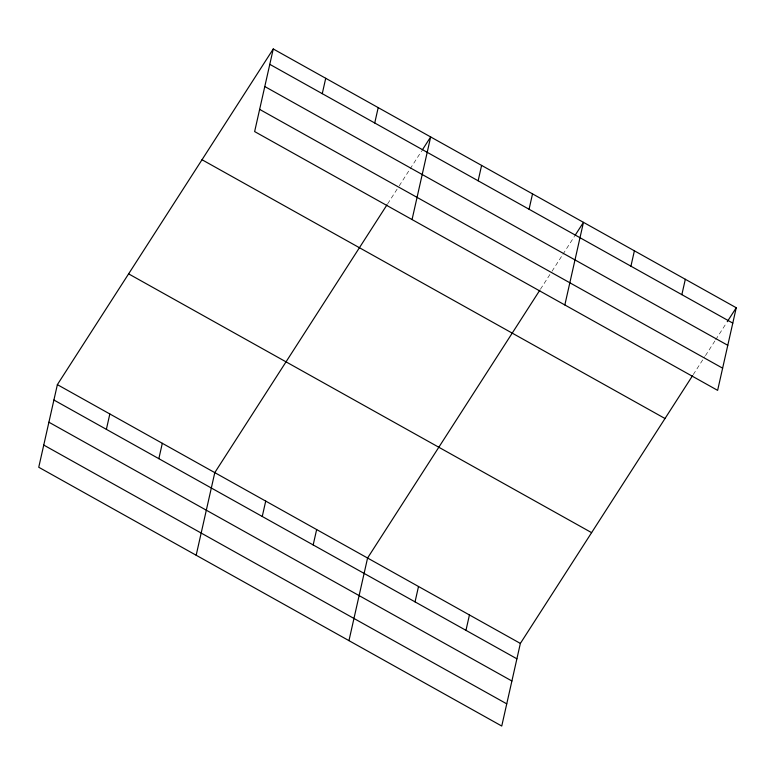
<?xml version="1.0" encoding="UTF-8"?>
<svg xmlns="http://www.w3.org/2000/svg" width="775" height="775" viewBox="0 0 775 775"><rect width="100%" height="100%" fill="white"/><g stroke="black" fill="none" stroke-linecap="round" stroke-linejoin="round"><path stroke-width="0.58" stroke-dasharray="3.88 2.91" d="M387.674 203.806L398.582 186.843M399.222 185.845L409.491 169.88M410.13 168.882L421.687 150.922M540.456 289.211L551.374 272.248M552.013 271.25L562.282 255.275M562.921 254.278L574.478 236.317M693.247 374.606L704.804 356.645M705.444 355.647L715.073 340.68M715.712 339.683L726.621 322.71"/><path stroke-width="1.16" d="M273.255 48.961L254.636 131.576L717.631 390.358L736.25 307.743L273.255 48.961L57.369 384.642L38.75 467.257L501.745 726.039L520.364 643.424L692.608 375.604M106.378 429.35L109.837 413.966M158.846 458.674L162.314 443.3M196.172 555.239L214.791 472.624L387.025 204.803M322.264 93.668L325.723 78.285M262.25 516.47L265.718 501.096M374.732 122.992L378.2 107.618M313.177 544.941L316.646 529.558M412.058 219.557L430.668 136.943L422.327 149.924M348.963 640.644L367.573 558.029L539.817 290.208M478.136 180.788L481.604 165.414M415.042 601.875L418.51 586.491M529.063 209.26L532.532 193.876M465.969 630.337L469.437 614.962M564.839 304.963L583.459 222.347L575.118 235.319M630.928 266.193L634.386 250.809M681.855 294.655L685.323 279.281M727.26 321.712L736.25 307.743M269.787 64.335L732.782 323.117M264.788 86.529L727.783 345.311M259.635 109.382L722.629 368.173M202.013 159.737L665.008 418.519M128.611 273.866L591.606 532.648M57.369 384.642L520.364 643.424M53.901 400.016L516.896 658.808M48.902 422.21L511.897 680.993M43.749 445.063L506.743 703.855"/></g></svg>
